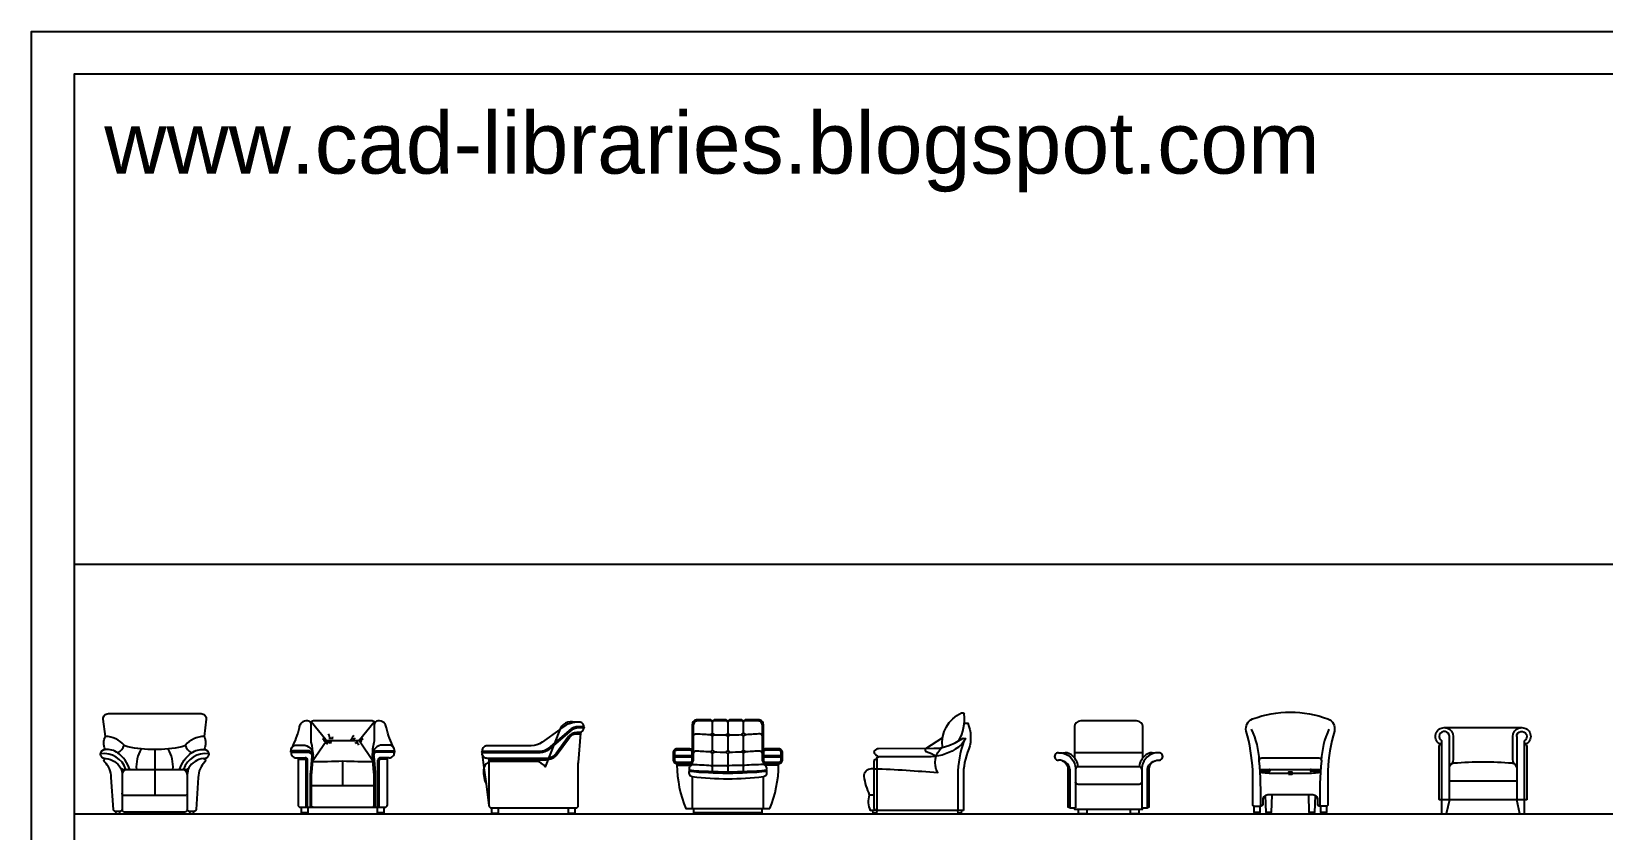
# Model space of a CAD drawing. Header units: inches. Extents: x 6 to 48.5, y 12.5 to 37.3.
# Drawn here: x 27.47 to 39.83, y 31.02 to 37.31 of the extents above; entities that cross this region are included whole.
import ezdxf

# ---------------------------------------------------------------- set-up
doc = ezdxf.new("R2010")
doc.units = ezdxf.units.IN
doc.header["$MEASUREMENT"] = 0
for name, color, linetype in [('02', 2, 'Continuous'), ('1', 1, 'Continuous'), ('4', 4, 'Continuous'), ('kadrbm', 4, 'Continuous')]:
    doc.layers.add(name, color=color, linetype=linetype)
doc.styles.add('bmmm', font='swissel.ttf')

# ---------------------------------------------------------------- blocks, each defined once
blk = doc.blocks.new('kadrbm')
at = {"layer": 'kadrbm', "color": 4}
blk.add_lwpolyline([(0, 0), (0, 24.797), (21, 24.797), (21, 0), (0, 0)], close=True, dxfattribs=at)
blk.add_lwpolyline([(20.663, 0.326), (20.663, 24.46), (0.337, 24.46), (0.337, 0.326), (20.663, 0.326)], dxfattribs=at)
at = {"layer": 'kadrbm', "color": 211, "true_color": 0xf674fb, "style": 'bmmm'}
blk.add_text('www.cad-libraries.blogspot.com', height=0.48513, dxfattribs=at).set_placement((0.573, 23.677))

msp = doc.modelspace()

# ---------------------------------------------------------------- linework, layer by layer
at = {"layer": '02'}
for p, q in [((32.83, 31.782), (32.83, 31.87)), ((32.951, 31.87), (32.951, 31.78)), ((33.074, 31.783), (33.074, 31.87)), ((28.441, 31.656), (28.441, 31.292)), ((29.79, 31.725), (30.051, 31.725)), ((32.83, 31.647), (32.83, 31.762)), ((32.951, 31.76), (32.951, 31.645)), ((33.074, 31.648), (33.074, 31.763)), ((29.569, 31.58), (29.624, 31.58)), ((29.634, 31.2), (29.634, 31.57)), ((29.644, 31.2), (29.644, 31.57)), ((29.921, 31.369), (29.921, 31.565)), ((30.197, 31.2), (30.197, 31.57)), ((30.207, 31.2), (30.207, 31.57)), ((30.287, 31.59), (30.217, 31.59)), ((30.272, 31.58), (30.217, 31.58)), ((32.521, 31.607), (32.681, 31.607)), ((32.521, 31.597), (32.681, 31.597)), ((32.551, 31.533), (32.668, 31.533)), ((32.83, 31.472), (32.83, 31.627)), ((32.951, 31.625), (32.951, 31.47)), ((33.074, 31.472), (33.074, 31.628)), ((33.221, 31.607), (33.381, 31.607)), ((33.221, 31.597), (33.381, 31.597)), ((33.351, 31.533), (33.241, 31.533)), ((36.218, 31.63), (35.678, 31.63)), ((37.219, 31.491), (37.139, 31.491)), ((37.139, 31.484), (37.214, 31.484)), ((37.219, 31.489), (37.219, 31.494)), ((37.536, 31.489), (37.536, 31.494)), ((37.536, 31.491), (37.616, 31.491)), ((37.616, 31.484), (37.541, 31.484)), ((30.167, 31.369), (29.674, 31.369))]:
    msp.add_line(p, q, dxfattribs=at)
for points in [[(29.681, 31.56), (29.789, 31.72, 0.323317), (29.788, 31.732), (29.673, 31.874)], [(30.16, 31.56), (30.052, 31.72, -0.323317), (30.053, 31.732), (30.169, 31.874)], [(31.818, 31.835), (31.78, 31.835, 0.17934), (31.702, 31.806), (31.534, 31.661, -0.17934), (31.475, 31.64), (31.018, 31.64)], [(31.818, 31.825), (31.78, 31.825, 0.17934), (31.708, 31.798), (31.541, 31.654, -0.17934), (31.475, 31.63), (31.018, 31.63)], [(31.627, 31.805), (31.513, 31.518, 0.27223), (31.441, 31.56), (31.338, 31.56), (31.081, 31.56, 0.280439), (31.032, 31.512)], [(31.071, 31.575), (31.521, 31.575, 0.238541), (31.609, 31.619), (31.706, 31.751, -0.238541), (31.763, 31.78), (31.793, 31.78)], [(33.221, 31.85, 0.414214), (33.191, 31.88), (33.084, 31.88, 0.414214), (33.074, 31.87, 0.414214), (33.064, 31.88), (32.961, 31.88, 0.414214), (32.951, 31.87, 0.414214), (32.941, 31.88), (32.84, 31.88, 0.414214), (32.83, 31.87, 0.414214), (32.82, 31.88), (32.711, 31.88, 0.414214), (32.681, 31.85)], [(32.681, 31.765, -0.281903), (32.705, 31.78, 0.009738), (32.82, 31.773, 0.009738)], [(33.084, 31.774, 0.00944), (33.195, 31.781, -0.391109), (33.221, 31.765)], [(38.629, 31.758, 1.732051), (38.569, 31.724)], [(39.159, 31.758, -1.732051), (39.219, 31.724)], [(28.829, 31.759, 0.20383), (28.682, 31.689, -0.106566), (28.654, 31.676, -0.055628), (28.441, 31.656, -0.055628), (28.228, 31.676, -0.106566), (28.2, 31.689, 0.20383), (28.053, 31.759)], [(32.84, 31.772, 0.008594), (32.941, 31.77, 0.008594)], [(32.961, 31.77, 0.00868), (33.064, 31.773, 0.00868)], [(34.103, 31.504, -0.015244), (34.604, 31.473, -0.379118), (34.64, 31.673, -0.297312)], [(34.508, 31.664, 0.60777), (34.513, 31.639, -0.108605), (34.591, 31.602, -0.164223)], [(29.689, 31.2, -0.414214), (29.674, 31.215), (29.674, 31.447, -0.02182), (29.676, 31.473), (29.687, 31.603, 0.431734), (29.647, 31.645), (29.514, 31.645)], [(29.514, 31.635), (29.647, 31.635, -0.429742), (29.677, 31.604), (29.666, 31.474, 0.021975), (29.664, 31.447), (29.664, 31.215, 0.162278), (29.669, 31.2)], [(30.152, 31.2, 0.414214), (30.167, 31.215), (30.167, 31.447, 0.02182), (30.166, 31.473), (30.154, 31.603, -0.457742), (30.189, 31.645), (30.327, 31.645)], [(30.327, 31.635), (30.189, 31.635, 0.464869), (30.164, 31.604), (30.176, 31.474, -0.021975), (30.177, 31.447), (30.177, 31.215, -0.162278), (30.172, 31.2)], [(32.681, 31.63, -0.281903), (32.705, 31.645, 0.009738), (32.82, 31.638, 0.009738)], [(32.84, 31.637, 0.008594), (32.941, 31.635)], [(32.961, 31.635, 0.00868), (33.064, 31.638)], [(33.084, 31.639, 0.00944), (33.195, 31.646, -0.391109), (33.221, 31.63)], [(32.671, 31.442, 0.060158), (33.231, 31.442)], [(37.139, 31.484, 0.129316), (37.164, 31.473, 0.017526), (37.227, 31.469), (37.528, 31.469, 0.017526), (37.591, 31.473, 0.129316), (37.616, 31.484)], [(28.697, 31.312, -0.414214), (28.677, 31.292), (28.204, 31.292, -0.414214), (28.184, 31.312)], [(36.208, 31.4, -0.414214), (36.188, 31.38), (35.708, 31.38, -0.414214), (35.688, 31.4)]]:
    msp.add_lwpolyline(points, format="xyb", dxfattribs=at)
for points in [[(32.551, 31.555), (32.651, 31.555, 0.414214), (32.671, 31.575), (32.671, 31.63, 0.414214), (32.651, 31.65), (32.551, 31.65, 0.414214), (32.531, 31.63), (32.531, 31.575, 0.414214)], [(33.251, 31.555), (33.351, 31.555, 0.414214), (33.371, 31.575), (33.371, 31.63, 0.414214), (33.351, 31.65), (33.251, 31.65, 0.414214), (33.231, 31.63), (33.231, 31.575, 0.414214)]]:
    msp.add_lwpolyline(points, format="xyb", close=True, dxfattribs=at)
msp.add_lwpolyline([(37.362, 31.461), (37.392, 31.461), (37.392, 31.476), (37.362, 31.476)], close=True, dxfattribs=at)
for centre in [(32.83, 31.772), (32.951, 31.77), (33.074, 31.773), (32.83, 31.637), (32.951, 31.635), (33.074, 31.638)]:
    msp.add_circle(centre, 0.01, dxfattribs=at)
for centre, radius, start, end in [((29.551, 31.694), 0.272, 8.8088, 18.2093), ((36.492, 31.542), 0.642, 2.4096, 25.1472), ((38.263, 31.542), 0.642, 154.853, 177.5903), ((28.099, 31.72), 0.105, 299.5976, 342.9703), ((28.56, 31.522), 0.264, 148.6547, 185.2218), ((28.321, 31.522), 0.264, 354.7782, 31.3453), ((28.782, 31.72), 0.105, 197.0297, 240.4024), ((29.715, 31.644), 0.106, 50.4342, 64.6782), ((29.704, 31.483), 0.252, 72.5192, 75.5982), ((29.784, 31.705), 0.0168, 100.5504, 141.324), ((29.858, 31.654), 0.0783, 122.4165, 147.6503), ((29.871, 31.666), 0.0702, 133.1796, 149.4418), ((29.905, 31.694), 0.0824, 163.1751, 174.1815), ((29.796, 31.738), 0.0321, 355.8401, 21.58), ((29.956, 31.741), 0.118, 172.6203, 182.6367), ((29.156, 32.271), 0.989, 326.942, 329.4849), ((30.041, 31.716), 0.0459, 140.7573, 157.4552), ((30.042, 31.715), 0.0393, 129.0614, 157.1408), ((29.917, 31.633), 0.131, 31.2309, 38.2947), ((30.048, 31.725), 0.0243, 205.5861, 228.2117), ((29.956, 31.653), 0.0985, 22.16, 39.504), ((30.126, 31.644), 0.106, 115.3218, 129.5658), ((30.057, 31.705), 0.0168, 38.676, 79.4496), ((30.137, 31.483), 0.252, 104.4018, 107.4808), ((28.04, 31.44), 0.184, 18.5233, 97.5946), ((28.842, 31.44), 0.184, 82.4054, 161.4767), ((29.624, 31.57), 0.02, 0, 90), ((29.624, 31.57), 0.01, 0, 90), ((30.217, 31.57), 0.02, 90, 180), ((30.217, 31.57), 0.01, 90, 180), ((32.951, 34.804), 3.334, 264.7437, 275.2563), ((32.951, 34.804), 3.324, 264.7437, 275.2563), ((37.214, 31.494), 0.005, 0, 90), ((37.214, 31.489), 0.005, 270, 0), ((37.541, 31.494), 0.005, 90, 180), ((37.541, 31.489), 0.005, 180, 270)]:
    msp.add_arc(centre, radius, start, end, dxfattribs=at)
at = {"layer": '1'}
for p, q in [((27.807, 33.115), (48.134, 33.115)), ((27.807, 31.148), (48.134, 31.148))]:
    msp.add_line(p, q, dxfattribs=at)
at = {"layer": '4'}
for p, q in [((38.629, 31.258), (38.629, 31.758)), ((39.159, 31.758), (39.159, 31.258)), ((32.671, 31.552), (32.671, 31.533)), ((33.231, 31.552), (33.231, 31.536)), ((36.253, 31.195), (36.253, 31.501)), ((37.138, 31.499), (37.617, 31.499)), ((38.629, 31.408), (39.159, 31.408)), ((34.067, 31.298), (34.103, 31.298)), ((37.092, 31.209), (37.146, 31.209))]:
    msp.add_line(p, q, dxfattribs=at)
for points in [[(28.05, 31.583, -0.978085), (28.051, 31.655, -0.231598), (28.053, 31.759), (28.036, 31.893, -0.451165), (28.076, 31.938), (28.806, 31.938, -0.451165), (28.846, 31.893), (28.829, 31.759, -0.231598), (28.83, 31.655, -0.978085), (28.831, 31.583, -0.524219)], [(34.64, 31.673, -0.329452), (34.791, 31.943, -0.406626), (34.811, 31.936, -0.053347)], [(37.137, 31.209), (37.137, 31.159), (37.092, 31.159), (37.092, 31.209, -0.414214), (37.082, 31.219), (37.082, 31.489, 0.052878), (37.031, 31.8, -0.388961), (37.081, 31.896, -0.179672), (37.674, 31.896, -0.388961), (37.724, 31.8, 0.052878), (37.672, 31.489), (37.672, 31.219, -0.414214), (37.662, 31.209), (37.662, 31.159), (37.617, 31.159), (37.617, 31.209)], [(29.514, 31.65, -0.414316), (29.554, 31.69), (29.607, 31.69, -0.418476), (29.687, 31.61, 0.057552), (29.673, 31.712, -0.059476), (29.671, 31.736), (29.671, 31.855, 0.414213), (29.646, 31.88)], [(29.646, 31.88), (29.631, 31.88, 0.227644), (29.589, 31.858, 0.097323), (29.577, 31.825, -0.056336), (29.519, 31.669, 0.124723)], [(30.174, 31.868, 0.230272), (30.151, 31.88), (29.69, 31.88, 0.230032), (29.667, 31.868)], [(30.322, 31.669, 0.27387), (30.287, 31.69), (30.234, 31.69, 0.418476), (30.155, 31.61, -0.057552), (30.168, 31.712, 0.059476), (30.171, 31.736), (30.171, 31.855, -0.137546)], [(30.287, 31.59, 0.414214), (30.327, 31.63), (30.327, 31.635, 1.000002), (30.327, 31.645), (30.327, 31.65, 0.124718), (30.322, 31.669, -0.056336), (30.264, 31.825, 0.097323), (30.253, 31.858, 0.227644), (30.21, 31.88), (30.196, 31.88, 0.414214), (30.171, 31.855)], [(31.629, 31.812), (31.49, 31.713, -0.156176), (31.403, 31.685), (31.058, 31.685, 0.414214), (31.018, 31.645), (31.018, 31.64, 1), (31.018, 31.63), (31.018, 31.625, 0.045294)], [(31.788, 31.79), (31.763, 31.79, 0.238541), (31.698, 31.757), (31.601, 31.625, -0.238541), (31.521, 31.585), (31.058, 31.585, -0.414214), (31.018, 31.625, -0.351012)], [(31.754, 31.195, 0.414214), (31.774, 31.215), (31.774, 31.515, -0.019389), (31.775, 31.554), (31.793, 31.784, 0.428065), (31.788, 31.79, 0.359347), (31.818, 31.825, 1), (31.818, 31.835, 0.414214), (31.783, 31.87), (31.748, 31.87, 0.421708), (31.627, 31.805)], [(31.629, 31.812), (31.679, 31.847, -0.156176), (31.748, 31.87)], [(32.551, 31.545), (32.651, 31.545, 0.414214), (32.681, 31.575), (32.681, 31.85)], [(33.231, 31.652), (33.231, 31.85, 0.414214), (33.191, 31.89), (33.094, 31.89, 0.414214), (33.074, 31.87, 0.414214), (33.054, 31.89), (32.971, 31.89, 0.414214), (32.951, 31.87, 0.414214), (32.931, 31.89), (32.85, 31.89, 0.414214), (32.83, 31.87, 0.414214), (32.81, 31.89), (32.711, 31.89, 0.414214), (32.671, 31.85), (32.671, 31.652, 0.184483)], [(33.221, 31.85), (33.221, 31.575, 0.414214), (33.251, 31.545), (33.351, 31.545)], [(34.811, 31.862), (34.839, 31.862, -0.180399), (34.848, 31.66, 0.10786), (34.805, 31.441), (34.805, 31.175)], [(36.218, 31.59), (36.218, 31.83, 0.414214), (36.168, 31.88), (35.728, 31.88, 0.414214), (35.678, 31.83), (35.678, 31.59, 0.057373)], [(38.533, 31.716, -1.387426), (38.659, 31.758), (38.659, 31.576, -0.279777), (38.629, 31.53)], [(38.589, 31.828), (39.199, 31.828, -0.618034)], [(39.129, 31.758, -1.387426), (39.255, 31.716, -0.236068), (39.219, 31.698, -0.414214), (39.239, 31.678), (39.239, 31.263, -0.414214), (39.234, 31.258)], [(28.245, 31.498, 0.160644), (28.151, 31.628, 0.184213), (28.051, 31.655)], [(28.637, 31.498, -0.160644), (28.73, 31.628, -0.184213), (28.83, 31.655, -15707726395056.130859)], [(32.651, 31.66), (32.551, 31.66, 0.414214), (32.521, 31.63), (32.521, 31.575, 0.414214), (32.551, 31.545), (32.551, 31.533, 0.097118), (32.621, 31.19), (33.281, 31.19)], [(32.681, 31.63, 0.414213), (32.651, 31.66)], [(33.281, 31.19, 0.097118), (33.351, 31.533), (33.351, 31.545, 0.414214), (33.381, 31.575), (33.381, 31.63, 0.414214), (33.351, 31.66), (33.251, 31.66, 0.414214), (33.221, 31.63)], [(34.103, 31.562, -0.414214), (34.123, 31.582, -0.414214), (34.138, 31.597, -0.185066), (34.106, 31.625, -0.304935), (34.108, 31.647, -0.134361), (34.13, 31.663, -0.089927), (34.137, 31.664), (34.573, 31.665)], [(34.809, 31.72, -0.105209), (34.765, 31.673, -0.134505), (34.552, 31.597), (34.138, 31.597)], [(34.508, 31.664), (34.642, 31.75, -0.248452)], [(34.573, 31.665), (34.619, 31.667), (34.665, 31.679), (34.691, 31.687), (34.739, 31.709), (34.779, 31.731), (34.803, 31.745), (34.821, 31.743), (34.809, 31.72, 0.087841), (34.761, 31.453), (34.761, 31.175)], [(39.234, 31.258), (38.554, 31.258, -0.414214), (38.549, 31.263), (38.549, 31.678, -0.414214), (38.569, 31.698, -0.236068), (38.533, 31.716, -0.618034)], [(39.159, 31.53, -0.279777), (39.129, 31.576), (39.129, 31.758, -0.414214)], [(28.046, 31.559, -0.710819), (28.058, 31.585, -0.226463), (28.172, 31.512, -0.123253), (28.184, 31.458), (28.184, 31.183)], [(28.169, 31.168), (28.131, 31.168, -0.398104), (28.116, 31.183), (28.099, 31.436, 0.187447), (28.046, 31.559, -0.524219)], [(28.823, 31.585, 0.226463), (28.71, 31.512, 0.123253), (28.697, 31.458), (28.697, 31.183)], [(28.823, 31.585, -0.710819), (28.836, 31.559, 0.187447), (28.783, 31.436), (28.766, 31.183, -0.398104), (28.751, 31.168)], [(29.514, 31.65), (29.514, 31.645, 1.000002), (29.514, 31.635, 0.446363), (29.554, 31.59), (29.624, 31.59)], [(29.569, 31.59, 0.279707), (29.569, 31.58), (29.569, 31.22, 0.414214), (29.589, 31.2), (30.252, 31.2)], [(29.681, 31.56, 0.005214), (29.921, 31.565, 0.004239), (30.16, 31.56, 0.004328)], [(30.252, 31.2, 0.414214), (30.272, 31.22), (30.272, 31.58, 0.279707), (30.272, 31.59)], [(31.018, 31.617), (31.032, 31.512, 0.163297), (31.048, 31.386), (31.071, 31.215, 0.414214), (31.091, 31.195), (31.754, 31.195)], [(31.071, 31.585, 0.279707), (31.071, 31.575), (31.071, 31.215)], [(33.231, 31.19), (33.231, 31.442, 0.482686), (33.257, 31.484, 0.083564), (33.256, 31.494, 0.499348), (33.229, 31.536, 0.027394), (33.081, 31.529, 0.260788), (33.074, 31.524, 0.264441), (33.065, 31.529, 0.055809), (32.959, 31.526, 0.233348), (32.951, 31.52, 0.19576), (32.941, 31.526, 0.017149), (32.838, 31.526, 0.300499), (32.829, 31.521), (32.82, 31.526, 0.031287), (32.672, 31.534, 0.456544), (32.647, 31.494, 0.083564), (32.646, 31.484, 0.482686), (32.671, 31.442), (32.671, 31.19)], [(34.123, 31.582), (34.123, 31.175, -0.388212), (34.103, 31.197), (34.103, 31.562)], [(35.552, 31.63, 1.050597), (35.554, 31.572, -0.069713)], [(35.552, 31.63, -0.421531), (35.688, 31.5), (35.688, 31.195)], [(35.643, 31.501, 0.214002), (35.611, 31.554, 0.140107), (35.554, 31.572)], [(35.584, 31.567, -0.289922), (35.628, 31.506), (35.628, 31.205, 0.132753), (35.643, 31.198)], [(35.655, 31.613, 0.247903), (35.587, 31.626, 0.068075)], [(36.188, 31.52), (35.708, 31.52, 0.194602), (35.655, 31.613)], [(36.309, 31.626, 0.247903), (36.241, 31.613, 0.194602), (36.188, 31.52)], [(36.286, 31.554, -0.140107), (36.342, 31.572, 1.050597), (36.344, 31.63, 0.421531), (36.208, 31.5)], [(36.253, 31.198, 0.132753), (36.268, 31.205), (36.268, 31.506, -0.289922), (36.312, 31.567, -0.069713)], [(36.253, 31.501, -0.214002), (36.286, 31.554, -0.069713)], [(37.133, 31.567, -0.439307), (37.153, 31.589), (37.602, 31.589, -0.439307), (37.622, 31.567)], [(38.629, 31.509, -0.390215), (38.665, 31.549, -0.041336), (39.122, 31.549, -0.390215), (39.159, 31.509)], [(28.172, 31.512, 0.25862), (28.197, 31.498), (28.685, 31.498, 0.25862), (28.71, 31.512, 0.25862)], [(34.805, 31.175), (34.073, 31.175, -0.184684), (34.067, 31.298, -0.056752), (34.023, 31.444, -0.405903), (34.082, 31.505, -0.00173), (34.103, 31.504)], [(37.175, 31.287, 0.28591), (37.161, 31.259, 0.000628), (37.161, 31.224, -0.41045), (37.146, 31.209)], [(37.544, 31.299), (37.211, 31.299, 0.139909), (37.175, 31.287)], [(37.232, 31.299), (37.227, 31.159), (37.187, 31.159), (37.183, 31.292, 0.032397)], [(37.662, 31.209), (37.609, 31.209, -0.41045), (37.594, 31.224, 0.000628), (37.594, 31.259, 0.28591), (37.58, 31.287, 0.139909), (37.544, 31.299)], [(28.751, 31.168), (28.712, 31.168, -0.414214), (28.697, 31.183, -0.414214), (28.677, 31.163), (28.204, 31.163, -0.414214), (28.184, 31.183, -0.414214), (28.169, 31.168)]]:
    msp.add_lwpolyline(points, format="xyb", dxfattribs=at)
for points in [[(38.569, 31.148), (38.569, 31.724)], [(39.219, 31.724), (39.219, 31.148)], [(31.032, 31.512), (31.048, 31.386)], [(35.643, 31.501), (35.643, 31.195), (35.688, 31.195)], [(36.208, 31.5), (36.208, 31.195), (36.253, 31.195)], [(37.572, 31.292), (37.567, 31.159), (37.527, 31.159), (37.522, 31.299)], [(28.138, 31.148), (28.135, 31.168)], [(28.165, 31.168), (28.163, 31.148)], [(28.719, 31.148), (28.717, 31.168)], [(28.747, 31.168), (28.744, 31.148)], [(29.594, 31.2), (29.594, 31.16), (29.649, 31.16), (29.649, 31.2)], [(30.192, 31.2), (30.192, 31.16), (30.247, 31.16), (30.247, 31.2)], [(31.091, 31.195), (31.091, 31.155), (31.146, 31.155), (31.146, 31.195)], [(31.694, 31.195), (31.694, 31.155), (31.749, 31.155), (31.749, 31.195)], [(32.681, 31.19), (32.681, 31.16), (33.221, 31.16), (33.221, 31.19)], [(34.123, 31.175), (34.121, 31.155), (34.096, 31.155), (34.093, 31.175)], [(34.791, 31.175), (34.788, 31.155), (34.763, 31.155), (34.761, 31.175)], [(35.678, 31.195), (35.678, 31.185), (36.218, 31.185)], [(35.708, 31.185), (35.708, 31.15), (35.778, 31.15), (35.778, 31.185)], [(36.118, 31.185), (36.118, 31.15), (36.188, 31.15), (36.188, 31.185)], [(36.218, 31.185), (36.218, 31.195)], [(38.629, 31.258), (38.604, 31.148)], [(39.184, 31.148), (39.159, 31.258)]]:
    msp.add_lwpolyline(points, dxfattribs=at)
for centre, radius, start, end in [((34.464, 31.896), 0.349, 330.6725, 6.551), ((33.631, 31.269), 3.515, 359.0182, 4.8648), ((41.124, 31.269), 3.515, 175.1352, 180.9818), ((28.224, 31.458), 0.04, 90, 180), ((28.657, 31.458), 0.04, 0, 90), ((35.708, 31.5), 0.02, 90, 180), ((36.188, 31.5), 0.02, 0, 90)]:
    msp.add_arc(centre, radius, start, end, dxfattribs=at)

# ---------------------------------------------------------------- block references
at = {"layer": 'kadrbm'}
msp.add_blockref('kadrbm', (27.471, 12.514), dxfattribs=at)

doc.saveas('drawing.dxf')
